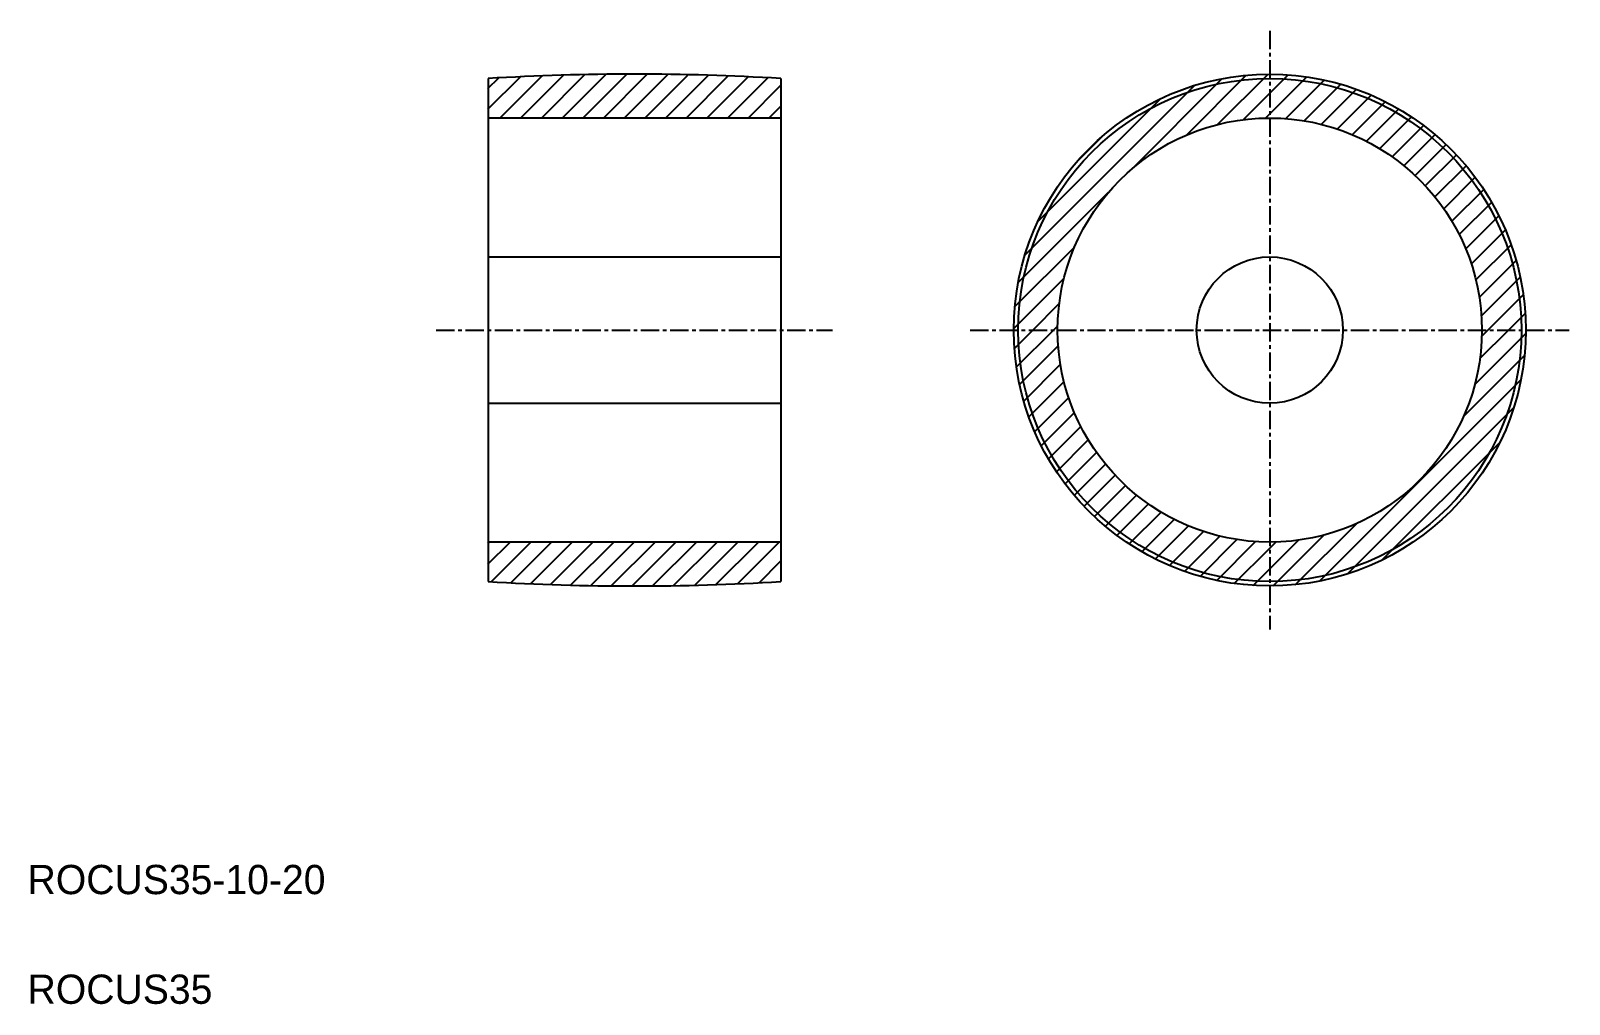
# Model space of a CAD drawing. Extents: x 5 to 110, y 5 to 72.
import ezdxf

# ---------------------------------------------------------------- set-up
doc = ezdxf.new("R2010")
doc.units = 0
doc.linetypes.add('CENTER', pattern=[2, 1.25, -0.25, 0.25, -0.25])
doc.layers.get('0').update_dxf_attribs({"linetype": 'CONTINUOUS'})
doc.layers.add('CENTER', color=1, linetype='CENTER')

# ---------------------------------------------------------------- blocks, each defined once
blk = doc.blocks.new('*X4')
at = {"color": 0, "linetype": 'CONTINUOUS'}
for p, q in [((36.47, 66.17), (38.69, 68.39)), ((37.29, 65.57), (40.17, 68.45)), ((38.7, 65.57), (41.63, 68.5)), ((40.12, 65.57), (43.08, 68.54)), ((41.53, 65.57), (44.52, 68.56)), ((42.95, 65.57), (45.95, 68.57)), ((44.36, 65.57), (47.36, 68.57)), ((45.77, 65.57), (48.76, 68.56)), ((47.19, 65.57), (50.15, 68.53)), ((48.6, 65.57), (51.53, 68.5)), ((50.02, 65.57), (52.89, 68.45)), ((51.43, 65.57), (54.25, 68.39)), ((84.21, 64.41), (88.3, 68.5)), ((86.34, 65.13), (89.79, 68.57)), ((89.9, 67.28), (91.16, 68.53)), ((89.9, 65.86), (92.43, 68.39)), ((36.47, 67.59), (37.2, 68.32)), ((52.85, 65.57), (55.6, 68.32)), ((54.26, 65.57), (56.47, 67.79)), ((73.17, 56.2), (84.78, 67.81)), ((80.47, 62.08), (86.65, 68.27)), ((90.99, 65.53), (93.63, 68.17)), ((92.25, 65.38), (94.76, 67.89)), ((93.42, 65.14), (95.83, 67.54)), ((55.67, 65.57), (56.47, 66.37)), ((74.06, 58.5), (82.47, 66.92)), ((88.09, 65.46), (89.9, 67.28)), ((94.52, 64.82), (96.84, 67.14)), ((95.54, 64.43), (97.8, 66.69)), ((89.61, 65.57), (89.9, 65.86)), ((96.51, 63.98), (98.72, 66.19)), ((97.42, 63.48), (99.59, 65.65)), ((76.69, 62.55), (78.43, 64.28)), ((98.27, 62.92), (100.42, 65.06)), ((99.07, 62.31), (101.2, 64.44)), ((99.83, 61.64), (101.95, 63.77)), ((100.53, 60.94), (102.66, 63.06)), ((101.19, 60.18), (103.32, 62.31)), ((101.8, 59.37), (103.94, 61.52)), ((72.71, 54.32), (78.89, 60.51)), ((102.35, 58.51), (104.53, 60.69)), ((102.85, 57.6), (105.07, 59.81)), ((103.3, 56.63), (105.56, 58.89)), ((103.68, 55.6), (106.01, 57.92)), ((103.99, 54.5), (106.4, 56.91)), ((72.48, 52.68), (76.57, 56.77)), ((104.23, 53.32), (106.74, 55.83)), ((104.37, 52.05), (107.02, 54.7)), ((72.4, 51.19), (75.85, 54.63)), ((73.7, 51.07), (75.52, 52.89)), ((104.81, 51.07), (107.24, 53.5)), ((106.23, 51.07), (107.37, 52.21)), ((72.45, 49.82), (73.7, 51.07)), ((72.59, 48.55), (75.12, 51.07)), ((75.12, 51.07), (75.41, 51.37)), ((103.92, 47.35), (107.4, 50.83)), ((104.27, 49.12), (106.23, 51.07)), ((104.4, 50.66), (104.81, 51.07)), ((72.8, 47.35), (75.44, 49.99)), ((73.09, 46.22), (75.6, 48.73)), ((103.14, 45.16), (107.32, 49.33)), ((73.44, 45.15), (75.84, 47.55)), ((93.3, 33.91), (107.07, 47.67)), ((73.84, 44.14), (76.16, 46.46)), ((74.29, 43.18), (76.55, 45.43)), ((95.21, 34.4), (106.58, 45.77)), ((74.79, 42.26), (77, 44.47)), ((75.33, 41.39), (77.5, 43.56)), ((97.57, 35.34), (105.64, 43.41)), ((75.91, 40.56), (78.06, 42.71)), ((76.54, 39.77), (78.67, 41.9)), ((77.21, 39.03), (79.33, 41.15)), ((77.92, 38.32), (80.04, 40.44)), ((78.67, 37.66), (80.8, 39.79)), ((79.46, 37.03), (81.61, 39.18)), ((80.29, 36.45), (82.47, 38.63)), ((81.17, 35.91), (83.38, 38.12)), ((82.09, 35.42), (84.35, 37.68)), ((83.05, 34.97), (85.38, 37.3)), ((84.07, 34.57), (86.48, 36.98)), ((90.14, 33.58), (93.63, 37.06)), ((91.64, 33.66), (95.82, 37.83)), ((36.47, 35.06), (37.99, 36.57)), ((36.47, 36.47), (36.57, 36.57)), ((36.69, 33.86), (39.4, 36.57)), ((38.03, 33.79), (40.82, 36.57)), ((39.38, 33.72), (42.23, 36.57)), ((40.74, 33.67), (43.64, 36.57)), ((42.12, 33.63), (45.06, 36.57)), ((43.5, 33.6), (46.47, 36.57)), ((44.89, 33.58), (47.89, 36.57)), ((46.3, 33.57), (49.3, 36.57)), ((47.72, 33.58), (50.72, 36.57)), ((49.15, 33.6), (52.13, 36.57)), ((50.6, 33.62), (53.54, 36.57)), ((52.05, 33.67), (54.96, 36.57)), ((53.52, 33.72), (56.37, 36.57)), ((85.14, 34.23), (87.66, 36.75)), ((86.28, 33.95), (88.93, 36.61)), ((87.48, 33.74), (89.9, 36.16)), ((89.9, 34.75), (91.86, 36.71)), ((89.9, 36.16), (90.32, 36.58)), ((55.01, 33.79), (56.47, 35.26)), ((88.77, 33.61), (89.9, 34.75))]:
    blk.add_line(p, q, dxfattribs=at)

msp = doc.modelspace()

# ---------------------------------------------------------------- linework, layer by layer
at = {"color": 7, "linetype": 'CONTINUOUS'}
for p, q in [((36.474727, 68.273616), (36.474727, 33.873616)), ((56.474727, 68.273616), (56.474727, 33.873616)), ((56.474727, 65.573616), (36.474727, 65.573616)), ((56.474727, 59.673616), (56.474727, 59.673716)), ((36.474727, 56.073616), (56.474727, 56.073616)), ((56.474727, 51.073616), (56.474827, 51.073616)), ((36.474727, 46.073616), (56.474727, 46.073616)), ((56.474727, 36.573616), (36.474727, 36.573616))]:
    msp.add_line(p, q, dxfattribs=at)
for radius in [17.5, 17.2, 14.5, 5]:
    msp.add_circle((89.903878, 51.073616), radius, dxfattribs=at)
for centre, start, end in [((46.474727, -98.243051), 86.563284, 93.436716), ((46.474727, 200.390282), 266.563284, 273.436716)]:
    msp.add_arc(centre, 166.816667, start, end, dxfattribs=at)
at = {"layer": 'CENTER', "color": 1, "linetype": 'CENTER'}
for p, q in [((89.903878, 71.540569), (89.903878, 30.606663)), ((32.926692, 51.073616), (60.022761, 51.073616)), ((69.436925, 51.073616), (110.370831, 51.073616))]:
    msp.add_line(p, q, dxfattribs=at)

# ---------------------------------------------------------------- block references
at = {"color": 3, "linetype": 'CONTINUOUS'}
msp.add_blockref('*X4', (0, 0), dxfattribs=at)

# ---------------------------------------------------------------- texts
at = {"color": 7, "linetype": 'CONTINUOUS'}
for s, p in [('ROCUS35-10-20', (5, 12.5)), ('ROCUS35', (5, 5))]:
    msp.add_text(s, height=2, dxfattribs=at).set_placement(p)

doc.saveas('drawing.dxf')
